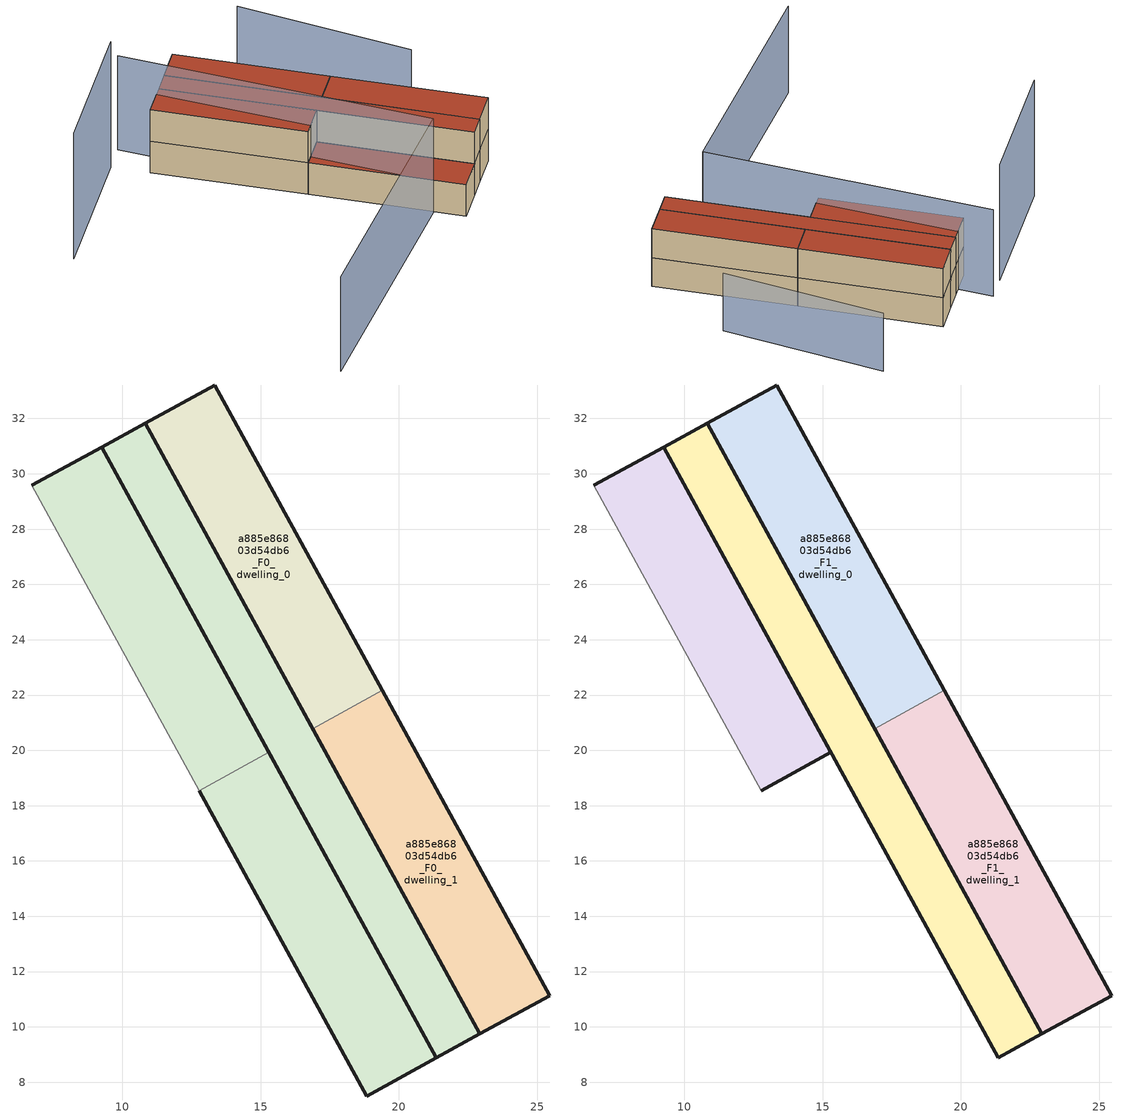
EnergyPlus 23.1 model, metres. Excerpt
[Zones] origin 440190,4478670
a885e86803d54db6_F0_dwelling_0
 floor ground (EU_floor_Construction): 13.35,33.21 19.4,22.17 16.88,20.79 10.83,31.83 z0
 wall outside (EU_wall_Construction): 19.4,22.17 13.35,33.21 10.83,31.83 16.88,20.79 z0:3
 wall to a885e86803d54db6_F0_dwelling_1 (EU_wall_Construction): 16.88,20.79 19.4,22.17 z0:3
a885e86803d54db6_F0_dwelling_1
 floor ground (EU_floor_Construction): 19.4,22.17 25.45,11.13 22.93,9.75 16.88,20.79 z0
 wall outside (EU_wall_Construction): 16.88,20.79 22.93,9.75 25.45,11.13 19.4,22.17 z0:3
a885e86803d54db6_F0_dwelling_2
 floor ground (EU_floor_Construction): 9.25,30.96 15.3,19.92 12.78,18.54 6.73,29.58 z0; 10.83,31.83 22.93,9.75 21.35,8.88 15.3,19.92 9.25,30.96 z0
 wall outside (EU_wall_Construction): 15.3,19.92 9.25,30.96 6.73,29.58 z0:3
 wall adiabatic (EU_wall_Construction): 6.73,29.58 12.78,18.54 z0:3
 wall to a885e86803d54db6_F0_dwelling_3 (EU_wall_Construction): 12.78,18.54 15.3,19.92 z0:3
a885e86803d54db6_F0_dwelling_3
 floor ground (EU_floor_Construction): 15.3,19.92 21.35,8.88 18.83,7.5 12.78,18.54 z0; 10.83,31.83 22.93,9.75 21.35,8.88 15.3,19.92 9.25,30.96 z0
 wall outside (EU_wall_Construction): 12.78,18.54 18.83,7.5 21.35,8.88 15.3,19.92 z0:3
 roof outside (EU_roof_Construction): 22.93,9.75 10.83,31.83 9.25,30.96 15.3,19.92 21.35,8.88 z3; 21.35,8.88 15.3,19.92 12.78,18.54 18.83,7.5 z3
a885e86803d54db6_F0_circulation
 floor ground (EU_floor_Construction): 9.25,30.96 15.3,19.92 12.78,18.54 6.73,29.58 z0; 10.83,31.83 22.93,9.75 21.35,8.88 15.3,19.92 9.25,30.96 z0; 15.3,19.92 21.35,8.88 18.83,7.5 12.78,18.54 z0
 wall outside (EU_wall_Construction): 21.35,8.88 22.93,9.75 10.83,31.83 9.25,30.96 21.35,8.88 z0:3
 roof outside (EU_floor_Construction): 21.35,8.88 17.67,15.61 15.3,19.92 12.78,18.54 18.83,7.5 z3
a885e86803d54db6_F1_dwelling_0
 floor to a885e86803d54db6_F0_dwelling_0 (EU_floor_Construction): 13.35,33.21 19.4,22.17 16.88,20.79 10.83,31.83 z3
 wall outside (EU_wall_Construction): 19.4,22.17 13.35,33.21 10.83,31.83 16.88,20.79 z3:6
 wall to a885e86803d54db6_F1_dwelling_1 (EU_wall_Construction): 16.88,20.79 19.4,22.17 z3:6
 roof outside (EU_roof_Construction): 19.4,22.17 13.35,33.21 10.83,31.83 16.88,20.79 z6
a885e86803d54db6_F1_dwelling_1
 floor to a885e86803d54db6_F0_dwelling_1 (EU_floor_Construction): 19.4,22.17 25.45,11.13 22.93,9.75 16.88,20.79 z3
 wall outside (EU_wall_Construction): 16.88,20.79 22.93,9.75 25.45,11.13 19.4,22.17 z3:6
 roof outside (EU_roof_Construction): 25.45,11.13 19.4,22.17 16.88,20.79 22.93,9.75 z6
a885e86803d54db6_F1_dwelling_2
 floor to a885e86803d54db6_F0_dwelling_2 (EU_floor_Construction): 9.25,30.96 15.3,19.92 12.78,18.54 6.73,29.58 z3; 10.83,31.83 22.93,9.75 21.35,8.88 15.3,19.92 9.25,30.96 z3
 wall outside (EU_wall_Construction): 12.78,18.54 15.3,19.92 9.25,30.96 6.73,29.58 z3:6
 wall adiabatic (EU_wall_Construction): 6.73,29.58 12.78,18.54 z3:6
 roof outside (EU_roof_Construction): 22.93,9.75 10.83,31.83 9.25,30.96 15.3,19.92 21.35,8.88 z6; 15.3,19.92 9.25,30.96 6.73,29.58 12.78,18.54 z6
a885e86803d54db6_F1_circulation
 floor to a885e86803d54db6_F0_circulation (EU_floor_Construction): 11.89,26.14 15.3,19.92 12.78,18.54 6.73,29.58 9.25,30.96 z3; 10.83,31.83 22.93,9.75 21.35,8.88 15.3,19.92 9.25,30.96 z3
 wall outside (EU_wall_Construction): 21.35,8.88 22.93,9.75 10.83,31.83 9.25,30.96 21.35,8.88 z3:6
 roof outside (EU_roof_Construction): 22.93,9.75 10.83,31.83 9.25,30.96 15.3,19.92 21.35,8.88 z6; 15.3,19.92 9.25,30.96 6.73,29.58 12.78,18.54 z6
shading: 26.2,19.85 21.45,33.74 z0:6; 5.21,32.3 -5.72,26.35 z0:12; 7.31,33.45 17.43,9.69 / 17.43,9.69 -2.91,1.03 z0:9
[Building]
EU S2 Campaign: North Axis=0; Terrain=City; Solar Distribution=FullExterior
[Site:Location]
Madrid: Latitude=40.5; Longitude=-3.5; Time Zone=1; Elevation=609
[SizingPeriod:WeatherFileDays]
AnnualSizingPeriod: Begin Month=1; Begin Day of Month=1; End Month=12; End Day of Month=31; Day of Week for Start Day=Monday; Use Weather File Daylight Saving Period=No; Use Weather File Rain and Snow Indicators=No
[MATERIAL]
EU_InternalMass_Material: Roughness=MediumRough; Thickness=0.1; Conductivity=1; Density=1800; Specific Heat=900; Thermal Absorptance=0.9; Solar Absorptance=0.7; Visible Absorptance=0.7
[MATERIAL:NOMASS] Roughness=MediumRough; Thermal Absorptance=0.9; Solar Absorptance=0.7; Visible Absorptance=0.7
Name | Thermal Resistance
EU_wall_NoMass | 0.419739
EU_roof_NoMass | 0.352165
EU_floor_NoMass | 0.608284
[CONSTRUCTION]
EU_wall_Construction: EU_wall_NoMass
EU_roof_Construction: EU_roof_NoMass
EU_floor_Construction: EU_floor_NoMass
EU_InternalMass_Construction: EU_InternalMass_Material
[ZONE] Type=1; Multiplier=1; Ceiling Height=autocalculate; Floor Area=autocalculate; Part of Total Floor Area=Yes
Name | Volume
a885e86803d54db6_F0_dwelling_0; a885e86803d54db6_F1_dwelling_0; a885e86803d54db6_F0_dwelling_1; a885e86803d54db6_F1_dwelling_1 | 108.644
a885e86803d54db6_F0_dwelling_2; a885e86803d54db6_F0_dwelling_3 | 244.608
a885e86803d54db6_F1_dwelling_2; a885e86803d54db6_F1_circulation | 244.609
a885e86803d54db6_F0_circulation | 353.255
[INTERNALMASS] Construction=EU_InternalMass_Construction
Name | Zone or ZoneList | Surface Area
a885e86803d54db6_F0_dwelling_0_EU_InternalMass | a885e86803d54db6_F0_dwelling_0 | 36.2147
a885e86803d54db6_F0_dwelling_1_EU_InternalMass | a885e86803d54db6_F0_dwelling_1 | 36.2147
a885e86803d54db6_F0_dwelling_2_EU_InternalMass | a885e86803d54db6_F0_dwelling_2 | 36.2156
a885e86803d54db6_F0_dwelling_3_EU_InternalMass | a885e86803d54db6_F0_dwelling_3 | 36.2156
a885e86803d54db6_F1_dwelling_0_EU_InternalMass | a885e86803d54db6_F1_dwelling_0 | 36.2147
a885e86803d54db6_F1_dwelling_1_EU_InternalMass | a885e86803d54db6_F1_dwelling_1 | 36.2147
a885e86803d54db6_F1_dwelling_2_EU_InternalMass | a885e86803d54db6_F1_dwelling_2 | 72.4313
[OTHEREQUIPMENT] Fuel Type=Electricity; Design Level Calculation Method=Watts/Area; Power per Zone Floor Area=1; Fraction Latent=0; Fraction Radiant=0; Fraction Lost=0; Carbon Dioxide Generation Rate=0; EndUse Subcategory=EU_Step8_InternalGains
Name | Zone or ZoneList or Space or SpaceList | Schedule
EU_Step8_InternalGain_a885e86803d54db6_F0_dwelling_0_f000 | a885e86803d54db6_F0_dwelling_0 | EU_Step8_GainSchedule_a885e86803d54db6_F0_dwelling_0_f000
EU_Step8_InternalGain_a885e86803d54db6_F0_dwelling_1_f000 | a885e86803d54db6_F0_dwelling_1 | EU_Step8_GainSchedule_a885e86803d54db6_F0_dwelling_1_f000
EU_Step8_InternalGain_a885e86803d54db6_F0_dwelling_2_f000 | a885e86803d54db6_F0_dwelling_2 | EU_Step8_GainSchedule_a885e86803d54db6_F0_dwelling_2_f000
EU_Step8_InternalGain_a885e86803d54db6_F0_dwelling_3_f000 | a885e86803d54db6_F0_dwelling_3 | EU_Step8_GainSchedule_a885e86803d54db6_F0_dwelling_3_f000
EU_Step8_InternalGain_a885e86803d54db6_F1_dwelling_0_f000 | a885e86803d54db6_F1_dwelling_0 | EU_Step8_GainSchedule_a885e86803d54db6_F1_dwelling_0_f000
EU_Step8_InternalGain_a885e86803d54db6_F1_dwelling_1_f000 | a885e86803d54db6_F1_dwelling_1 | EU_Step8_GainSchedule_a885e86803d54db6_F1_dwelling_1_f000
EU_Step8_InternalGain_a885e86803d54db6_F1_dwelling_2_f000 | a885e86803d54db6_F1_dwelling_2 | EU_Step8_GainSchedule_a885e86803d54db6_F1_dwelling_2_f000
[ZONEINFILTRATION:DESIGNFLOWRATE] Schedule=EU_AlwaysOn; Design Flow Rate Calculation Method=Flow/Area; Flow Rate per Floor Area=0.0005; Constant Term Coefficient=1; Temperature Term Coefficient=0; Velocity Term Coefficient=0; Velocity Squared Term Coefficient=0
Name | Zone or ZoneList or Space or SpaceList
EU_Circulation_Infiltration_a885e86803d54db6_F0_circulation | a885e86803d54db6_F0_circulation
EU_Circulation_Infiltration_a885e86803d54db6_F1_circulation | a885e86803d54db6_F1_circulation
[ZONEVENTILATION:DESIGNFLOWRATE] Schedule=EU_AlwaysOn; Design Flow Rate Calculation Method=AirChanges/Hour; Air Changes per Hour=0.703302; Ventilation Type=Natural; Fan Pressure Rise=0; Fan Total Efficiency=1; Constant Term Coefficient=1; Temperature Term Coefficient=0; Velocity Term Coefficient=0; Velocity Squared Term Coefficient=0; Minimum Indoor Temperature=-100; Maximum Indoor Temperature=100; Delta Temperature=-100; Minimum Outdoor Temperature=-100; Maximum Outdoor Temperature=100; Maximum Wind Speed=40
Name | Zone or ZoneList or Space or SpaceList
EU_ConstantAir_a885e86803d54db6_F0_dwelling_0 | a885e86803d54db6_F0_dwelling_0
EU_ConstantAir_a885e86803d54db6_F0_dwelling_1 | a885e86803d54db6_F0_dwelling_1
EU_ConstantAir_a885e86803d54db6_F0_dwelling_2 | a885e86803d54db6_F0_dwelling_2
EU_ConstantAir_a885e86803d54db6_F0_dwelling_3 | a885e86803d54db6_F0_dwelling_3
EU_ConstantAir_a885e86803d54db6_F1_dwelling_0 | a885e86803d54db6_F1_dwelling_0
EU_ConstantAir_a885e86803d54db6_F1_dwelling_1 | a885e86803d54db6_F1_dwelling_1
EU_ConstantAir_a885e86803d54db6_F1_dwelling_2 | a885e86803d54db6_F1_dwelling_2
[HVACTEMPLATE:THERMOSTAT] Constant Heating Setpoint=20; Constant Cooling Setpoint=50
EU_HeatOnly_a885e86803d54db6_F0_dwelling_0; EU_HeatOnly_a885e86803d54db6_F0_dwelling_1; EU_HeatOnly_a885e86803d54db6_F0_dwelling_2; EU_HeatOnly_a885e86803d54db6_F0_dwelling_3; EU_HeatOnly_a885e86803d54db6_F1_dwelling_0; EU_HeatOnly_a885e86803d54db6_F1_dwelling_1; EU_HeatOnly_a885e86803d54db6_F1_dwelling_2
[HVACTEMPLATE:ZONE:IDEALLOADSAIRSYSTEM] System Availability Schedule=EU_AlwaysOn; Maximum Heating Supply Air Temperature=50; Minimum Cooling Supply Air Temperature=13; Maximum Heating Supply Air Humidity Ratio=0.0156; Minimum Cooling Supply Air Humidity Ratio=0.0077; Heating Limit=NoLimit; Cooling Limit=NoLimit; Heating Availability Schedule=EU_AlwaysOn; Cooling Availability Schedule=EU_CoolingOff; Dehumidification Control Type=ConstantSensibleHeatRatio; Cooling Sensible Heat Ratio=0.7; Dehumidification Setpoint=60; Humidification Control Type=None; Humidification Setpoint=30; Outdoor Air Method=None; Outdoor Air Flow Rate per Person=0.00944; Outdoor Air Flow Rate per Zone Floor Area=0; Outdoor Air Flow Rate per Zone=0; Demand Controlled Ventilation Type=None; Outdoor Air Economizer Type=NoEconomizer; Heat Recovery Type=None; Sensible Heat Recovery Effectiveness=0.7; Latent Heat Recovery Effectiveness=0.65
Name | Template Thermostat
a885e86803d54db6_F0_dwelling_0 | EU_HeatOnly_a885e86803d54db6_F0_dwelling_0
a885e86803d54db6_F0_dwelling_1 | EU_HeatOnly_a885e86803d54db6_F0_dwelling_1
a885e86803d54db6_F0_dwelling_2 | EU_HeatOnly_a885e86803d54db6_F0_dwelling_2
a885e86803d54db6_F0_dwelling_3 | EU_HeatOnly_a885e86803d54db6_F0_dwelling_3
a885e86803d54db6_F1_dwelling_0 | EU_HeatOnly_a885e86803d54db6_F1_dwelling_0
a885e86803d54db6_F1_dwelling_1 | EU_HeatOnly_a885e86803d54db6_F1_dwelling_1
a885e86803d54db6_F1_dwelling_2 | EU_HeatOnly_a885e86803d54db6_F1_dwelling_2
[SIZING:ZONE] Zone Cooling Design Supply Air Temperature Input Method=SupplyAirTemperature; Zone Cooling Design Supply Air Temperature=13; Zone Heating Design Supply Air Temperature Input Method=SupplyAirTemperature; Zone Heating Design Supply Air Temperature=50; Zone Cooling Design Supply Air Humidity Ratio=0.008; Zone Heating Design Supply Air Humidity Ratio=0.008; Cooling Design Air Flow Method=DesignDay; Cooling Design Air Flow Rate=0; Cooling Minimum Air Flow per Zone Floor Area=0.000762; Cooling Minimum Air Flow=0; Cooling Minimum Air Flow Fraction=0.2; Heating Design Air Flow Method=DesignDay; Heating Design Air Flow Rate=0; Heating Maximum Air Flow per Zone Floor Area=0.002032; Heating Maximum Air Flow=0.141576; Heating Maximum Air Flow Fraction=0.3; Account for Dedicated Outdoor Air System=No; Dedicated Outdoor Air System Control Strategy=NeutralSupplyAir; Dedicated Outdoor Air Low Setpoint Temperature for Design=autosize; Dedicated Outdoor Air High Setpoint Temperature for Design=autosize; Zone Load Sizing Method=Sensible Load Only No Latent Load; Zone Latent Cooling Design Supply Air Humidity Ratio Input Method=HumidityRatioDifference; Zone Cooling Design Supply Air Humidity Ratio Difference=0.005; Zone Latent Heating Design Supply Air Humidity Ratio Input Method=HumidityRatioDifference; Zone Humidification Design Supply Air Humidity Ratio Difference=0.005
a885e86803d54db6_F0_dwelling_0; a885e86803d54db6_F0_dwelling_1; a885e86803d54db6_F0_dwelling_2; a885e86803d54db6_F0_dwelling_3; a885e86803d54db6_F1_dwelling_0; a885e86803d54db6_F1_dwelling_1; a885e86803d54db6_F1_dwelling_2
[SCHEDULE:CONSTANT]
Name | Hourly Value
EU_AlwaysOn | 1
EU_CoolingOff | 0
[SCHEDULE:FILE] Column Number=1; Rows to Skip at Top=0; Number of Hours of Data=8760; Column Separator=Comma; Interpolate to Timestep=No; Minutes per Item=60; Adjust Schedule for Daylight Savings=Yes
Name | File
EU_Step8_GainSchedule_a885e86803d54db6_F0_dwelling_0_f000 | ../../schedules/a885e86803d54db6/a885e86803d54db6_F0_dwelling_0_f000_gain.csv
EU_Step8_GainSchedule_a885e86803d54db6_F0_dwelling_1_f000 | ../../schedules/a885e86803d54db6/a885e86803d54db6_F0_dwelling_1_f000_gain.csv
EU_Step8_GainSchedule_a885e86803d54db6_F0_dwelling_2_f000 | ../../schedules/a885e86803d54db6/a885e86803d54db6_F0_dwelling_2_f000_gain.csv
EU_Step8_GainSchedule_a885e86803d54db6_F0_dwelling_3_f000 | ../../schedules/a885e86803d54db6/a885e86803d54db6_F0_dwelling_3_f000_gain.csv
EU_Step8_GainSchedule_a885e86803d54db6_F1_dwelling_0_f000 | ../../schedules/a885e86803d54db6/a885e86803d54db6_F1_dwelling_0_f000_gain.csv
EU_Step8_GainSchedule_a885e86803d54db6_F1_dwelling_1_f000 | ../../schedules/a885e86803d54db6/a885e86803d54db6_F1_dwelling_1_f000_gain.csv
EU_Step8_GainSchedule_a885e86803d54db6_F1_dwelling_2_f000 | ../../schedules/a885e86803d54db6/a885e86803d54db6_F1_dwelling_2_f000_gain.csv
